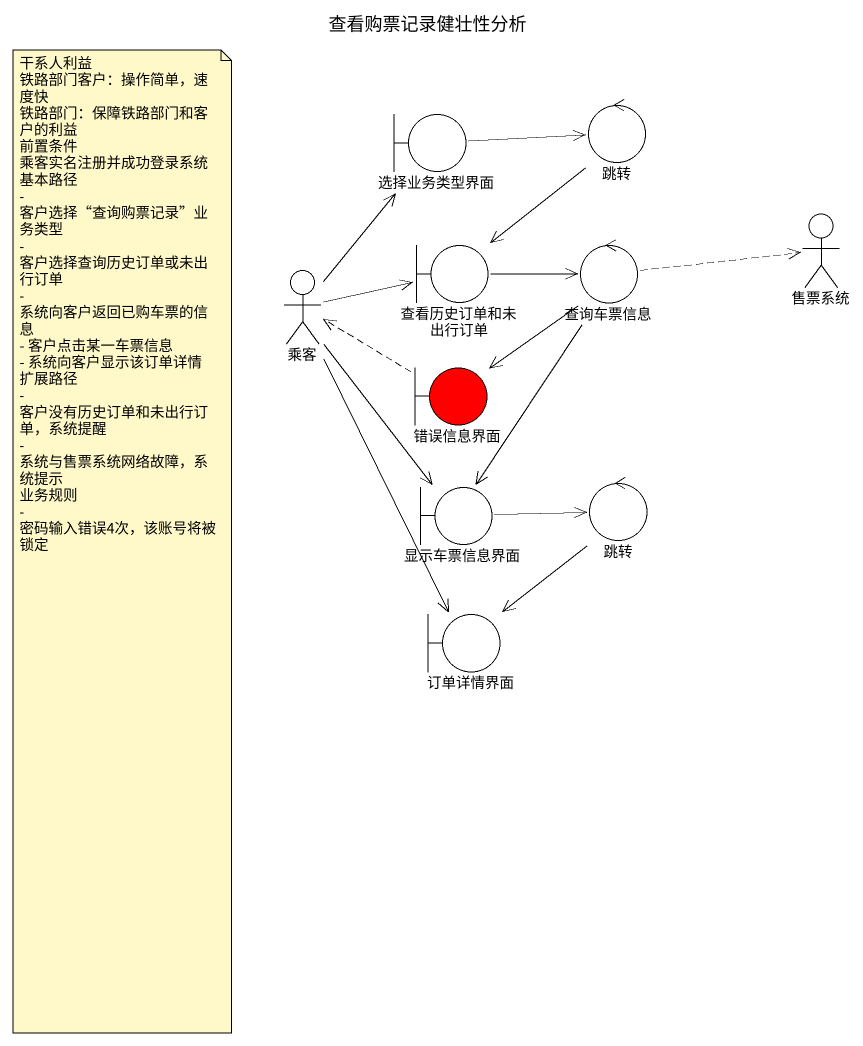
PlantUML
@startuml
title 查看购票记录健壮性分析
boundary 选择业务类型界面
control 跳转
actor 乘客
boundary 查看历史订单和未出行订单
control 查询车票信息
actor 售票系统
boundary 错误信息界面 #FF0000
boundary 显示车票信息界面
control "跳转" as 跳转_2
boundary 订单详情界面
选择业务类型界面 -right-> 跳转
跳转 --> 查看历史订单和未出行订单
乘客 -up-> 选择业务类型界面
乘客 -right-> 查看历史订单和未出行订单
乘客 --> 显示车票信息界面
乘客 --> 订单详情界面
查看历史订单和未出行订单 -right-> 查询车票信息
查询车票信息 .right.> 售票系统
查询车票信息 --> 错误信息界面
查询车票信息 --> 显示车票信息界面
错误信息界面 .left.> 乘客
显示车票信息界面 -right-> 跳转_2
跳转_2 --> 订单详情界面
note as N1
  干系人利益
  铁路部门客户：操作简单，速度快
  铁路部门：保障铁路部门和客户的利益
  前置条件
  乘客实名注册并成功登录系统
  基本路径
  - 客户选择“查询购票记录”业务类型
  - 客户选择查询历史订单或未出行订单
  - 系统向客户返回已购车票的信息
  - 客户点击某一车票信息
  - 系统向客户显示该订单详情
  扩展路径
  - 客户没有历史订单和未出行订单，系统提醒
  - 系统与售票系统网络故障，系统提示
  业务规则
  - 密码输入错误4次，该账号将被锁定
end note
@enduml
